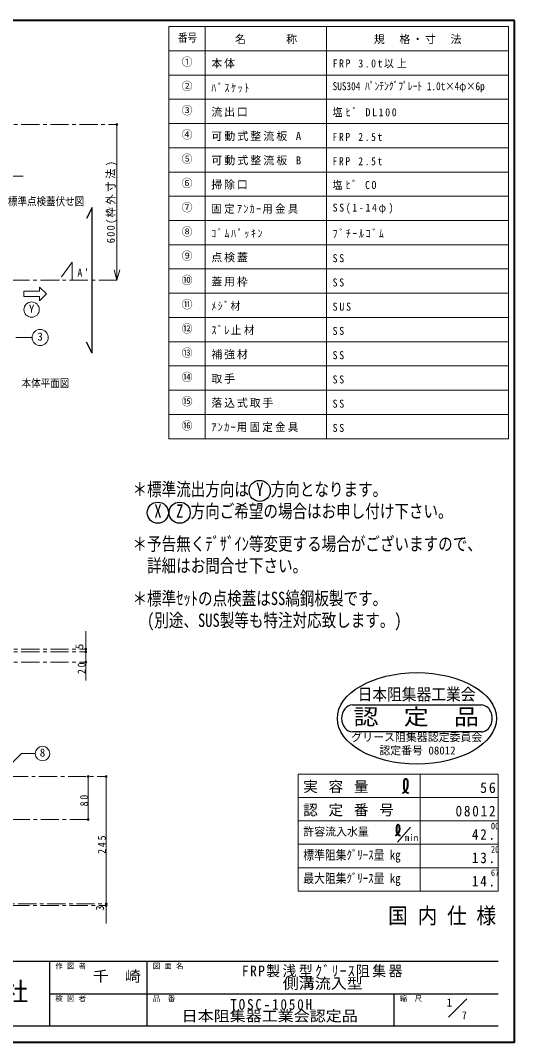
# Model space of a CAD drawing. Units: millimetres at full size, sheet at 1:7. Extents: x -1472 to 1363, y -987 to 980.
# Drawn here: x 413 to 1363, y -987 to 980 of the extents above; entities that cross this region are included whole.
import ezdxf
from ezdxf.enums import TextEntityAlignment as Align

# ---------------------------------------------------------------- set-up
doc = ezdxf.new("R2010")
doc.units = ezdxf.units.MM
doc.header["$LTSCALE"] = 7
doc.header["$PDMODE"] = 32
doc.header["$PDSIZE"] = 3.5
doc.linetypes.add('CHAIN1', pattern=[8, 5, -1, 1, -1])
doc.layers.add('0-0____1', color=4, linetype='Continuous', lineweight=9)
doc.styles.add('ＭＳ ゴシック', font='')
doc.styles.get('ＭＳ ゴシック').set_extended_font_data('MS Gothic')

msp = doc.modelspace()

# ---------------------------------------------------------------- linework, layer by layer
at = {"layer": '0-0____1', "color": 1, "lineweight": 40}
for p, q in [((1363.499, 979.62), (-1471.501, 979.62)), ((1363.499, -987.38), (1363.499, 979.62)), ((1363.499, -987.38), (-1471.501, -987.38))]:
    msp.add_line(p, q, dxfattribs=at)
at = {"layer": '0-0____1', "color": 3, "lineweight": 18}
for p, q in [((1351.832, 967.953), (698.499, 967.953)), ((698.499, 174.62), (698.499, 967.953)), ((768.499, 174.62), (768.499, 967.953)), ((1001.832, 174.62), (1001.832, 967.953)), ((1351.832, 174.62), (1351.832, 967.953)), ((1351.832, 921.287), (698.499, 921.287)), ((1351.832, 874.62), (698.499, 874.62)), ((1351.832, 827.953), (698.499, 827.953)), ((1351.832, 781.287), (698.499, 781.287)), ((1351.832, 734.62), (698.499, 734.62)), ((1351.832, 687.953), (698.499, 687.953)), ((1351.832, 641.287), (698.499, 641.287)), ((1351.832, 594.62), (698.499, 594.62)), ((1351.832, 547.953), (698.499, 547.953)), ((1351.832, 501.287), (698.499, 501.287)), ((1351.832, 454.62), (698.499, 454.62)), ((1351.832, 407.953), (698.499, 407.953)), ((1351.832, 361.287), (698.499, 361.287)), ((1351.832, 314.62), (698.499, 314.62)), ((1351.832, 267.953), (698.499, 267.953)), ((1351.832, 221.287), (698.499, 221.287)), ((1351.832, 174.62), (698.499, 174.62)), ((946.999, -695.88), (946.999, -470.88)), ((1331.999, -470.88), (946.999, -470.88)), ((1181.999, -695.88), (1181.999, -470.88)), ((1331.999, -695.88), (1331.999, -470.88)), ((1331.999, -515.88), (946.999, -515.88)), ((1331.999, -560.88), (946.999, -560.88)), ((1331.999, -605.88), (946.999, -605.88)), ((946.999, -650.88), (1331.999, -650.88)), ((946.999, -695.88), (1331.999, -695.88))]:
    msp.add_line(p, q, dxfattribs=at)
at = {"layer": '0-0____1', "linetype": 'CHAIN1'}
for p, q in [((358.499, 779.62), (598.499, 779.62)), ((338.499, 679.62), (418.397, 679.62)), ((598.499, 479.62), (-911.501, 479.62)), ((358.499, -230.38), (538.499, -230.38)), ((358.499, -235.38), (538.499, -235.38)), ((358.499, -255.38), (538.499, -255.38)), ((336.499, -475.38), (577.999, -475.38)), ((283.999, -558.022), (542.999, -558.022)), ((283.499, -723.38), (577.999, -723.38)), ((296.499, -720.38), (577.999, -720.38))]:
    msp.add_line(p, q, dxfattribs=at)
at = {"layer": '0-0____1'}
for p, q in [((598.499, 479.62), (598.499, 779.62)), ((598.499, 479.62), (593.063, 499.904)), ((598.499, 479.62), (603.934, 499.904)), ((419.124, 458.62), (419.124, 448.12)), ((449.749, 458.62), (419.124, 458.62)), ((449.749, 466.495), (449.749, 458.62)), ((419.124, 448.12), (449.749, 448.12)), ((542.999, -475.38), (542.999, -558.022)), ((577.999, -475.38), (577.999, -720.38)), ((577.999, -720.38), (577.999, -758.38))]:
    msp.add_line(p, q, dxfattribs=at)
at = {"layer": '0-0____1', "color": 5, "lineweight": 25}
for p, q in [((550.699, 619.62), (540.199, 598.62)), ((550.699, 339.62), (550.699, 619.62)), ((550.699, 339.62), (540.199, 360.62)), ((1051.431, -337.754), (1299.892, -337.754)), ((1299.892, -389.32), (1051.431, -389.32))]:
    msp.add_line(p, q, dxfattribs=at)
at = {"layer": '0-0____1', "color": 7, "lineweight": 18}
for p, q in [((435.227, 369.428), (403.825, 369.428)), ((1163.077, -572.887), (1138.33, -601.917)), ((1236.643, -938.735), (1271.999, -903.38))]:
    msp.add_line(p, q, dxfattribs=at)
at = {"layer": '0-0____1', "color": 6, "lineweight": 25}
for p, q in [((-54.001, -830.88), (1331.999, -830.88)), ((469.499, -955.88), (469.499, -830.88)), ((656.999, -955.88), (656.999, -830.88)), ((469.499, -893.38), (1331.999, -893.38)), ((1131.999, -955.88), (1131.999, -893.38)), ((1331.999, -955.88), (-54.001, -955.88))]:
    msp.add_line(p, q, dxfattribs=at)
at = {"layer": '0-0____1', "linetype": 'CHAIN1'}
msp.add_lwpolyline([(512.499, 479.62), (512.499, 514.62), (487.499, 479.62)], dxfattribs=at)
at = {"layer": '0-0____1'}
for points in [[(449.749, 466.495), (462.874, 453.37), (449.749, 440.245), (449.749, 448.12)], [(538.499, -290.38), (538.499, -235.38), (538.499, -195.38)]]:
    msp.add_lwpolyline(points, dxfattribs=at)
at = {"layer": '0-0____1', "color": 7, "lineweight": 18}
msp.add_lwpolyline([(357.732, -488.479), (415.033, -431.178), (441.367, -431.178)], dxfattribs=at)
at = {"layer": '0-0____1', "color": 1, "lineweight": 40}
for points in [[(1147.806, -506.952), (1148.373, -506.75), (1149.343, -506.392), (1150.293, -506.01), (1151.209, -505.587), (1152.078, -505.107), (1152.886, -504.554), (1153.322, -504.194), (1153.684, -503.851), (1154.261, -503.206), (1154.786, -502.503), (1155.265, -501.753), (1155.704, -500.968), (1156.109, -500.157), (1156.331, -499.68), (1156.55, -499.189), (1156.906, -498.338), (1157.231, -497.482), (1157.522, -496.625), (1157.775, -495.766), (1157.985, -494.91), (1158.086, -494.414), (1158.182, -493.856), (1158.302, -492.892), (1158.372, -491.916), (1158.401, -490.916), (1158.396, -489.881), (1158.365, -488.799), (1158.337, -488.146), (1158.291, -487.247), (1158.162, -485.663), (1157.921, -484.116), (1157.516, -482.705), (1156.892, -481.526), (1155.995, -480.676), (1155.328, -480.372), (1155.081, -480.306), (1154.632, -480.235), (1154.165, -480.218), (1153.695, -480.257)], [(1153.695, -480.257), (1153.237, -480.353), (1152.804, -480.507), (1152.57, -480.623), (1152.224, -480.852), (1151.719, -481.354), (1151.32, -481.967), (1151.013, -482.662), (1150.788, -483.411), (1150.629, -484.186), (1150.564, -484.635), (1150.501, -485.229), (1150.45, -486.231), (1150.451, -487.21), (1150.484, -488.175), (1150.527, -489.133), (1150.559, -490.093), (1150.564, -490.653), (1150.546, -491.502), (1150.468, -492.984), (1150.379, -494.475), (1150.333, -495.962), (1150.387, -497.431), (1150.598, -498.867), (1150.815, -499.68), (1150.948, -500.069), (1151.222, -500.726), (1151.548, -501.365), (1151.92, -501.981), (1152.336, -502.571), (1152.791, -503.132), (1153.071, -503.441), (1153.284, -503.661), (1153.663, -504.024), (1154.057, -504.368), (1154.466, -504.693), (1154.888, -505), (1155.322, -505.289), (1155.579, -505.447), (1155.916, -505.644)], [(1155.916, -505.644), (1156.508, -505.962), (1157.113, -506.257), (1157.728, -506.534), (1158.35, -506.799), (1158.976, -507.055), (1159.34, -507.203)], [(1134.61, -588.635), (1135.035, -588.483), (1135.763, -588.215), (1136.476, -587.928), (1137.162, -587.611), (1137.814, -587.251), (1138.42, -586.836), (1138.747, -586.566), (1139.018, -586.309), (1139.452, -585.825), (1139.845, -585.298), (1140.204, -584.736), (1140.533, -584.147), (1140.837, -583.539), (1141.004, -583.181), (1141.168, -582.813), (1141.435, -582.174), (1141.679, -581.533), (1141.897, -580.889), (1142.087, -580.246), (1142.245, -579.603), (1142.32, -579.232), (1142.392, -578.813), (1142.482, -578.09), (1142.535, -577.358), (1142.557, -576.608), (1142.553, -575.832), (1142.529, -575.02), (1142.509, -574.53), (1142.474, -573.856), (1142.377, -572.668), (1142.197, -571.508), (1141.893, -570.45), (1141.425, -569.566), (1140.752, -568.928), (1140.252, -568.7), (1140.066, -568.65), (1139.729, -568.597), (1139.379, -568.584), (1139.027, -568.614)], [(1139.027, -568.614), (1138.683, -568.686), (1138.359, -568.801), (1138.183, -568.888), (1137.924, -569.06), (1137.545, -569.437), (1137.246, -569.896), (1137.016, -570.418), (1136.846, -570.979), (1136.728, -571.56), (1136.679, -571.897), (1136.632, -572.343), (1136.593, -573.094), (1136.594, -573.828), (1136.618, -574.552), (1136.651, -575.271), (1136.675, -575.99), (1136.679, -576.411), (1136.665, -577.048), (1136.607, -578.159), (1136.54, -579.277), (1136.505, -580.392), (1136.546, -581.494), (1136.704, -582.571), (1136.867, -583.181), (1136.967, -583.472), (1137.172, -583.965), (1137.416, -584.444), (1137.696, -584.907), (1138.008, -585.349), (1138.349, -585.77), (1138.559, -586.002), (1138.718, -586.166), (1139.003, -586.439), (1139.298, -586.697), (1139.605, -586.941), (1139.922, -587.171), (1140.247, -587.387), (1140.44, -587.506), (1140.693, -587.654)], [(1140.693, -587.654), (1141.137, -587.892), (1141.591, -588.113), (1142.052, -588.321), (1142.518, -588.52), (1142.988, -588.712), (1143.261, -588.823)]]:
    msp.add_lwpolyline(points, dxfattribs=at)
at = {"layer": '0-0____1', "color": 7, "lineweight": 18}
for centre, radius in [((434.436, 423.12), 14.7), ((450.827, 369.428), 15.6), ((455.367, -431.178), 14)]:
    msp.add_circle(centre, radius, dxfattribs=at)
at = {"layer": '0-0____1', "color": 5, "lineweight": 25}
for centre in [(873.149, 74.287), (677.149, 32.287), (719.149, 32.287)]:
    msp.add_circle(centre, 20.3, dxfattribs=at)
msp.add_ellipse((1175.662, -363.537), major_axis=(153.027, 0), ratio=0.575, dxfattribs=at)
for centre, start_param, end_param in [((1051.431, -363.537), 6.28318531, 9.42477796), ((1299.892, -363.537), 3.14159265, 6.28318531)]:
    msp.add_ellipse(centre, major_axis=(0, 25.783), ratio=0.8, start_param=start_param, end_param=end_param, dxfattribs=at)
at = {"layer": '0-0____1'}
for p in [(598.499, 779.62), (538.499, -230.38), (538.499, -235.38), (538.499, -255.38), (542.999, -475.38), (577.999, -475.38), (542.999, -558.022), (577.999, -720.38), (577.999, -723.38)]:
    msp.add_point(p, dxfattribs=at)

# ---------------------------------------------------------------- texts
at = {"layer": '0-0____1', "color": 7, "style": 'ＭＳ ゴシック'}
for s, height, width, p in [('番号', 15.4, 0.85, (715.999, 934.12)), ('SUS304 ﾊﾟﾝﾁﾝｸﾞﾌﾟﾚｰﾄ 1.0t×4φ×6p', 15.4, 0.85, (1013.499, 840.787)), ('標準点検蓋伏せ図', 15.4, 0.85, (388.899, 619.12)), ('本体平面図', 15.4, 0.85, (415.149, 269.12)), ('＊標準流出方向は Y 方向となります。', 25.66, 0.8, (628.499, 56.787)), (' X  Z 方向ご希望の場合はお申し付け下さい。', 25.66, 0.8, (656.499, 14.787)), ('＊予告無くﾃﾞｻﾞｲﾝ等変更する場合がございますので、', 25.66, 0.8, (628.499, -48.213)), ('詳細はお問合せ下さい。', 25.66, 0.8, (656.499, -90.213)), ('＊標準ｾｯﾄの点検蓋はSS縞鋼板製です。', 25.66, 0.8, (628.499, -153.213)), ('(別途、SUS製等も特注対応致します。)', 25.66, 0.8, (656.499, -195.213)), ('日本阻集器工業会', 23.09, 0.9, (1061.528, -335.58)), ('認\u3000定\u3000品', 30.79, 1.15, (1053.604, -385.051)), ('00', 12.83, 0.8, (1317.999, -580.88)), ('20', 12.83, 0.8, (1317.999, -625.88)), ('標準阻集ｸﾞﾘｰｽ量 ㎏', 17.96, 0.85, (956.999, -640.63)), ('最大阻集ｸﾞﾘｰｽ量 ㎏', 17.96, 0.85, (956.999, -685.63)), ('67', 12.83, 0.8, (1317.999, -670.88)), ('国 内 仕 様', 30.79, 0.9, (1120.249, -767.88)), ('千\u3000崎', 20.53, 1.1, (551.999, -876.13)), ('側溝流入型', 20.53, 1.1, (917.499, -890.13)), ('工業株式会社', 35.92, 0.95, (148.249, -917.88)), ('日本阻集器工業会認定品', 20.53, 1.1, (722.999, -952.63))]:
    msp.add_text(s, height=height, dxfattribs=dict(at, width=width)).set_placement(p, align=Align.BOTTOM_LEFT)
for s, height, p in [('①', 15.4, (722.999, 887.453)), ('②', 15.4, (722.999, 840.787)), ('③', 15.4, (722.999, 794.12)), ('④', 15.4, (722.999, 747.453)), ('⑤', 15.4, (722.999, 700.787)), ('⑥', 15.4, (722.999, 654.12)), ('⑦', 15.4, (722.999, 607.453)), ('⑧', 15.4, (722.999, 560.787)), ('⑨', 15.4, (722.999, 514.12)), ('⑩', 15.4, (722.999, 467.453)), ('⑪', 15.4, (722.999, 420.787)), ('Y', 15.4, (429.186, 412.62)), ('⑫', 15.4, (722.999, 374.12)), ('3', 15.4, (445.577, 358.928)), ('⑬', 15.4, (722.999, 327.453)), ('⑭', 15.4, (722.999, 280.787)), ('⑮', 15.4, (722.999, 234.12)), ('⑯', 15.4, (722.999, 187.453)), ('グリース阻集器認定委員会', 15.4, (1049.349, -412.131)), ('8', 15.4, (450.117, -441.678)), ('認定番号 08012', 15.4, (1103.287, -437.64)), ('許容流入水量', 15.4, (956.999, -593.88)), ('作 図 者', 10.26, (479.999, -848.38)), ('図 面 名', 10.26, (667.499, -848.38)), ('検 図 者', 10.26, (479.999, -910.88)), ('品\u3000番', 10.26, (667.499, -910.88)), ('縮\u3000尺', 10.26, (1142.499, -910.88)), ('1', 15.4, (1233.087, -922.647)), ('7', 15.4, (1261.591, -947.412))]:
    msp.add_text(s, height=height, dxfattribs=at).set_placement(p, align=Align.BOTTOM_LEFT)
for s, p in [('5', (538.499, -230.38)), ('3', (577.999, -733.88))]:
    msp.add_text(s, height=15.4, rotation=90, dxfattribs=at).set_placement(p, align=Align.BOTTOM_LEFT)
at = {"layer": '0-0____1', "style": 'ＭＳ ゴシック'}
msp.add_text('min', height=12.83, dxfattribs=at).set_placement((1151.911, -603.09), align=Align.BOTTOM_LEFT)
at = {"layer": '0-0____1', "color": 7, "attachment_point": 7, "style": 'ＭＳ ゴシック'}
for s, insert, char_height in [('\\T1.17;名\u3000\u3000\u3000称', (825.665, 934.12), 15.4), ('\\T1.17;規\u3000格・寸\u3000法', (1092.832, 934.12), 15.4), ('\\T1.17;本体', (780.165, 887.453), 15.4), ('\\T1.31;\\W0.9;FRP\\~3.0t以上', (1013.499, 887.453), 15.4), ('\\T1.39;\\W0.85;ﾊﾞｽｹｯﾄ', (780.165, 840.787), 15.4), ('\\T1.17;流出口', (780.165, 794.12), 15.4), ('\\T1.34;\\W0.9;塩ﾋﾞ\\~DL100', (1013.499, 794.12), 15.4), ('\\T1.19;可動式整流板\\~A', (780.165, 747.453), 15.4), ('\\T1.39;\\W0.85;FRP\\~2.5t', (1013.499, 747.453), 15.4), ('\\T1.19;可動式整流板\\~B', (780.165, 700.787), 15.4), ('\\T1.39;\\W0.85;FRP\\~2.5t', (1013.499, 700.787), 15.4), ('\\T1.17;掃除口', (780.165, 654.12), 15.4), ('\\T1.32;\\W0.9;塩ﾋﾞ\\~CO', (1013.499, 654.12), 15.4), ('\\T1.23;\\W0.95;固定ｱﾝｶｰ用金具', (780.165, 607.453), 15.4), ('\\T1.34;\\W0.9;SS(1-14φ)', (1013.499, 607.453), 15.4), ('\\T1.39;\\W0.85;ｺﾞﾑﾊﾟｯｷﾝ', (780.165, 560.787), 15.4), ('\\T1.39;\\W0.85;ﾌﾞﾁｰﾙｺﾞﾑ', (1013.499, 560.787), 15.4), ('\\T1.17;点検蓋', (780.165, 514.12), 15.4), ('\\T1.36;\\W0.9;SS', (1013.499, 514.12), 15.4), ("\\T1.36;\\W0.9;A'", (522.499, 486.62), 15.4), ('\\T1.17;蓋用枠', (780.165, 467.453), 15.4), ('\\T1.36;\\W0.9;SS', (1013.499, 467.453), 15.4), ('\\T1.3;\\W0.9;ﾒｼﾞ材', (780.165, 420.787), 15.4), ('\\T1.38;\\W0.9;SUS', (1013.499, 420.787), 15.4), ('\\T1.26;\\W0.95;ｽﾞﾚ止材', (780.165, 374.12), 15.4), ('\\T1.36;\\W0.9;SS', (1013.499, 374.12), 15.4), ('\\T1.17;補強材', (780.165, 327.453), 15.4), ('\\T1.36;\\W0.9;SS', (1013.499, 327.453), 15.4), ('\\T1.17;取手', (780.165, 280.787), 15.4), ('\\T1.36;\\W0.9;SS', (1013.499, 280.787), 15.4), ('\\T1.17;落込式取手', (780.165, 234.12), 15.4), ('\\T1.36;\\W0.9;SS', (1013.499, 234.12), 15.4), ('\\T1.23;\\W0.95;ｱﾝｶｰ用固定金具', (780.165, 187.453), 15.4), ('\\T1.36;\\W0.9;SS', (1013.499, 187.453), 15.4), ('\\T1.16;実\\~容\\~量', (956.999, -507.38), 20.53), ('\\T1.27;\\W0.95;56', (1297.249, -507.38), 20.53), ('\\T1.16;認\\~定\\~番\\~号', (956.999, -552.38), 20.53), ('\\T1.28;\\W0.9;08012', (1249.999, -552.38), 20.53), ('\\T1.27;\\W0.9;42.', (1281.499, -597.38), 20.53), ('\\T1.27;\\W0.9;13.', (1281.499, -642.38), 20.53), ('\\T1.27;\\W0.9;14.', (1281.499, -687.38), 20.53), ('\\T1.18;\\W0.95;FRP製浅型ｸﾞﾘｰｽ阻集器', (838.749, -862.13), 20.53), ('\\T1.28;\\W0.9;TOSC-1050H', (816.624, -924.63), 20.53)]:
    msp.add_mtext(s, dxfattribs=dict(at, insert=insert, char_height=char_height))
at = {"layer": '0-0____1', "color": 7, "char_height": 15.4, "attachment_point": 7, "rotation": 90, "style": 'ＭＳ ゴシック'}
for s, insert in [('\\T1.24;\\W0.95;600(枠外寸法)', (598.499, 550.87)), ('\\T1.36;\\W0.9;20', (538.499, -278.13)), ('\\T1.36;\\W0.9;80', (543.217, -532.814)), ('\\T1.38;\\W0.9;245', (577.403, -624.298))]:
    msp.add_mtext(s, dxfattribs=dict(at, insert=insert))

doc.saveas('drawing.dxf')
